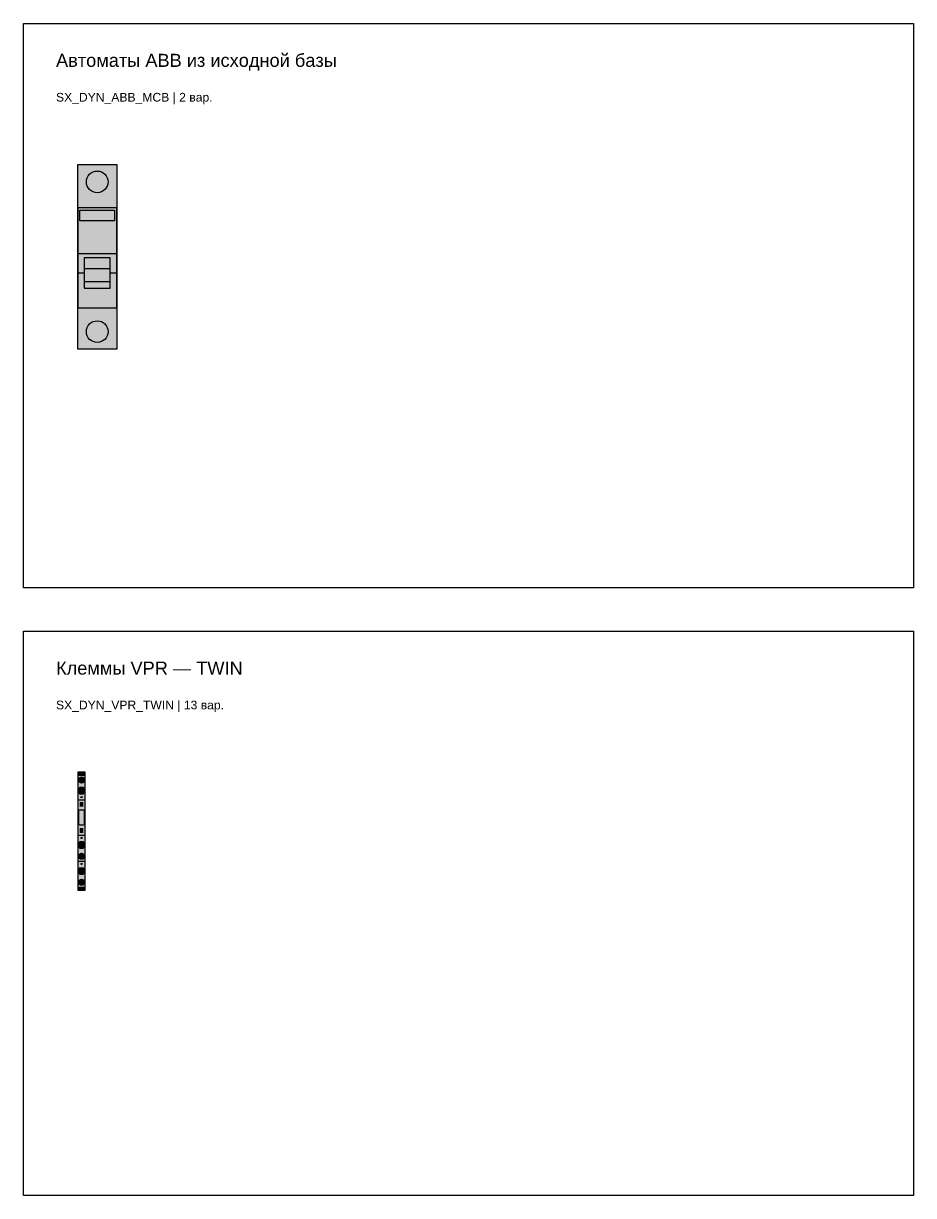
# Model space of a CAD drawing. Header units: millimetres. Extents: x 27500 to 33280, y -10980 to 420.
# Drawn here: x 28360 to 28770, y -240 to 300 of the extents above; entities that cross this region are included whole.
import ezdxf

# ---------------------------------------------------------------- set-up
doc = ezdxf.new("R2010")
doc.units = ezdxf.units.MM
doc.linetypes.add('L000000000000000000', pattern=[0])
doc.styles.get("Standard").update_dxf_attribs({"font": 'arial.ttf'})
doc.styles.add('SX_DYNAMIC_ARIAL', font='arial.ttf')

# ---------------------------------------------------------------- blocks, each defined once
blk = doc.blocks.new('SX_DYN_ABB_MCB_G001')
at = {"true_color": 0xffffff}
blk.add_hatch(color=7, dxfattribs=at).paths.add_polyline_path([(0, -19), (0, 66), (18, 66), (18, -19)])
at = {"color": 7, "linetype": 'L000000000000000000'}
for p, q in [((0, 25), (18, 25)), ((15, 18), (3, 18)), ((3, 16), (0, 16)), ((18, 16), (15, 16))]:
    blk.add_line(p, q, dxfattribs=at)
at = {"color": 7, "linetype": 'Continuous'}
for points in [[(0, -19), (0, 66), (18, 66), (18, -19)], [(18, 0), (18, 46), (0, 46), (0, 0)], [(1, 40), (1, 45), (17, 45), (17, 40)]]:
    blk.add_lwpolyline(points, close=True, dxfattribs=at)
at = {"color": 7, "linetype": 'L000000000000000000'}
for points in [[(15, 9), (15, 23), (3, 23), (3, 9)], [(15, 9), (15, 12), (3, 12), (3, 9)]]:
    blk.add_lwpolyline(points, close=True, dxfattribs=at)
at = {"color": 7, "linetype": 'Continuous'}
for centre in [(9, 58), (9, -11)]:
    blk.add_circle(centre, 5, dxfattribs=at)
at = {"color": 1, "linetype": 'Continuous'}
blk.add_solid([(1, 40), (1, 45), (17, 40), (17, 45)], dxfattribs=at)
at = {"color": 7, "linetype": 'L000000000000000000'}
blk.add_solid([(15, 9), (15, 12), (3, 9), (3, 12)], dxfattribs=at)
blk = doc.blocks.new('*U462')
blk.add_blockref('SX_DYN_ABB_MCB_G001', (0, 0))
at = {"flags": 1}
for tag in ['WIDTH_MM', 'SOURCE_BLOCK', 'MODEL', 'HEIGHT_MM']:
    blk.add_attdef(tag, (0, 0), '', height=1, dxfattribs=at)
blk = doc.blocks.new('SX_DYN_VPR_TWIN_G001')
at = {"true_color": 0x82817d}
blk.add_hatch(color=8, dxfattribs=at).paths.add_polyline_path([(0, -27.15), (3.5, -27.15), (3.5, 27.15), (0, 27.15)])
at = {"true_color": 0x72706d}
for points in [[(0, 25.75), (3.5, 25.75), (3.5, 27.15), (0, 27.15)], [(0, -27.15), (3.5, -27.15), (3.5, -25.75), (0, -25.75)]]:
    blk.add_hatch(color=8, dxfattribs=at).paths.add_polyline_path(points)
at = {"true_color": 0x989692}
for points in [[(0, 14.45), (3.5, 14.45), (3.5, 25.75), (0, 25.75)], [(0, -25.75), (3.5, -25.75), (3.5, -1.75), (0, -1.75)]]:
    blk.add_hatch(color=252, dxfattribs=at).paths.add_polyline_path(points)
at = {"true_color": 0x706f6c}
h = blk.add_hatch(color=8, dxfattribs=at)
edge = h.paths.add_edge_path()
edge.add_arc((1.75, 23.559), 1.4, 0, 360)
at = {"true_color": 0x4f4e4b}
h = blk.add_hatch(color=251, dxfattribs=at)
edge = h.paths.add_edge_path()
edge.add_arc((1.75, 23.363), 1.036, 0, 360)
at = {"true_color": 0x2d2d2b}
h = blk.add_hatch(color=250, dxfattribs=at)
edge = h.paths.add_edge_path()
edge.add_arc((1.75, 23.195), 0.588, 0, 360)
at = {"true_color": 0xe46f30}
for points in [[(0.9254, 17.3), (2.5746, 17.3, 0.41421356), (2.835, 17.5604), (2.835, 19.8396, 0.41421356), (2.5746, 20.1), (0.9254, 20.1, 0.41421356), (0.665, 19.8396), (0.665, 17.5604, 0.41421356)], [(0.9254, -7.75), (2.5746, -7.75, 0.41421356), (2.835, -7.4896), (2.835, -5.2104, 0.41421356), (2.5746, -4.95), (0.9254, -4.95, 0.41421356), (0.665, -5.2104), (0.665, -7.4896, 0.41421356)], [(0.9254, -19.75), (2.5746, -19.75, 0.41421356), (2.835, -19.4896), (2.835, -17.2104, 0.41421356), (2.5746, -16.95), (0.9254, -16.95, 0.41421356), (0.665, -17.2104), (0.665, -19.4896, 0.41421356)]]:
    blk.add_hatch(color=32, dxfattribs=at).paths.add_polyline_path(points)
at = {"true_color": 0x723718}
for points in [[(0.665, 18.168), (2.835, 18.896), (2.835, 19.232), (0.665, 18.504)], [(0.665, -6.882), (2.835, -6.154), (2.835, -5.818), (0.665, -6.546)], [(0.665, -18.882), (2.835, -18.154), (2.835, -17.818), (0.665, -18.546)]]:
    blk.add_hatch(color=36, dxfattribs=at).paths.add_polyline_path(points)
at = {"true_color": 0x343437}
for points in [[(0.875, 11.25), (2.625, 11.25), (2.625, 13.45), (0.875, 13.45)], [(0.875, -0.75), (2.625, -0.75), (2.625, 1.45), (0.875, 1.45)]]:
    blk.add_hatch(color=250, dxfattribs=at).paths.add_polyline_path(points)
at = {"true_color": 0x3f3f3d}
for points in [[(1.574, 15.238), (1.926, 15.238, 0.41421356), (2.38, 15.692), (2.38, 15.694, 0.41421356), (1.926, 16.148), (1.574, 16.148, 0.41421356), (1.12, 15.694), (1.12, 15.692, 0.41421356)], [(1.574, -3.525), (1.926, -3.525, 0.41421356), (2.38, -3.071), (2.38, -3.069, 0.41421356), (1.926, -2.615), (1.574, -2.615, 0.41421356), (1.12, -3.069), (1.12, -3.071, 0.41421356)], [(1.574, -15.525), (1.926, -15.525, 0.41421356), (2.38, -15.071), (2.38, -15.069, 0.41421356), (1.926, -14.615), (1.574, -14.615, 0.41421356), (1.12, -15.069), (1.12, -15.071, 0.41421356)]]:
    blk.add_hatch(color=250, dxfattribs=at).paths.add_polyline_path(points)
at = {"true_color": 0xa4a29d}
blk.add_hatch(color=253, dxfattribs=at).paths.add_polyline_path([(0.785, 2.948), (2.715, 2.948, 0.41421356), (3.115, 3.348), (3.115, 9.352, 0.41421356), (2.715, 9.752), (0.785, 9.752, 0.41421356), (0.385, 9.352), (0.385, 3.348, 0.41421356)])
at = {"true_color": 0x706f6c}
h = blk.add_hatch(color=8, dxfattribs=at)
edge = h.paths.add_edge_path()
edge.add_arc((1.75, -11.51), 1.4, 0, 360)
at = {"true_color": 0x4f4e4b}
h = blk.add_hatch(color=251, dxfattribs=at)
edge = h.paths.add_edge_path()
edge.add_arc((1.75, -11.314), 1.036, 0, 360)
at = {"true_color": 0x2d2d2b}
h = blk.add_hatch(color=250, dxfattribs=at)
edge = h.paths.add_edge_path()
edge.add_arc((1.75, -11.146), 0.588, 0, 360)
at = {"true_color": 0x706f6c}
h = blk.add_hatch(color=8, dxfattribs=at)
edge = h.paths.add_edge_path()
edge.add_arc((1.75, -23.51), 1.4, 0, 360)
at = {"true_color": 0x4f4e4b}
h = blk.add_hatch(color=251, dxfattribs=at)
edge = h.paths.add_edge_path()
edge.add_arc((1.75, -23.314), 1.036, 0, 360)
at = {"true_color": 0x2d2d2b}
h = blk.add_hatch(color=250, dxfattribs=at)
edge = h.paths.add_edge_path()
edge.add_arc((1.75, -23.146), 0.588, 0, 360)
at = {"color": 253, "true_color": 0xaaa8a3}
blk.add_line((0.25, -27.15), (0.25, 27.15), dxfattribs=at)
at = {"color": 251, "true_color": 0x5b5a57}
for p, q in [((0, 25.75), (3.5, 25.75)), ((0, 14.45), (3.5, 14.45)), ((0, -1.75), (3.5, -1.75)), ((0, -13.75), (3.5, -13.75)), ((0, -25.75), (3.5, -25.75))]:
    blk.add_line(p, q, dxfattribs=at)
blk.add_lwpolyline([(0, -27.15), (3.5, -27.15), (3.5, 27.15), (0, 27.15)], close=True)
at = {"color": 34, "true_color": 0x8d441d}
for points in [[(0.9254, 17.3), (2.5746, 17.3, 0.41421356), (2.835, 17.5604), (2.835, 19.8396, 0.41421356), (2.5746, 20.1), (0.9254, 20.1, 0.41421356), (0.665, 19.8396), (0.665, 17.5604, 0.41421356)], [(0.9254, -7.75), (2.5746, -7.75, 0.41421356), (2.835, -7.4896), (2.835, -5.2104, 0.41421356), (2.5746, -4.95), (0.9254, -4.95, 0.41421356), (0.665, -5.2104), (0.665, -7.4896, 0.41421356)], [(0.9254, -19.75), (2.5746, -19.75, 0.41421356), (2.835, -19.4896), (2.835, -17.2104, 0.41421356), (2.5746, -16.95), (0.9254, -16.95, 0.41421356), (0.665, -17.2104), (0.665, -19.4896, 0.41421356)]]:
    blk.add_lwpolyline(points, format="xyb", close=True, dxfattribs=at)
at = {"color": 251, "true_color": 0x5b5a57}
blk.add_lwpolyline([(0.785, 2.948), (2.715, 2.948, 0.41421356), (3.115, 3.348), (3.115, 9.352, 0.41421356), (2.715, 9.752), (0.785, 9.752, 0.41421356), (0.385, 9.352), (0.385, 3.348, 0.41421356)], format="xyb", close=True, dxfattribs=at)
at = {"color": 251, "true_color": 0x535250}
for centre in [(1.75, 23.559), (1.75, -11.51), (1.75, -23.51)]:
    blk.add_circle(centre, 1.4, dxfattribs=at)
blk = doc.blocks.new('*U469')
blk.add_blockref('SX_DYN_VPR_TWIN_G001', (0, 0))
at = {"flags": 1}
for tag in ['WIDTH_MM', 'SOURCE_BLOCK', 'MODEL', 'HEIGHT_MM']:
    blk.add_attdef(tag, (0, 0), '', height=1, dxfattribs=at)

msp = doc.modelspace()

# ---------------------------------------------------------------- linework, layer by layer
at = {"color": 8}
for points in [[(28360, 300), (28770, 300), (28770, 40), (28360, 40)], [(28360, 20), (28770, 20), (28770, -240), (28360, -240)]]:
    msp.add_lwpolyline(points, close=True, dxfattribs=at)

# ---------------------------------------------------------------- block references
for name, p in [('*U462', (28385, 169)), ('*U469', (28385, -72.15))]:
    msp.add_blockref(name, p)

# ---------------------------------------------------------------- texts
at = {"color": 7, "style": 'SX_DYNAMIC_ARIAL'}
for s, height, p in [('Автоматы ABB из исходной базы', 6, (28375, 280)), ('SX_DYN_ABB_MCB | 2 вар.', 4, (28375, 264)), ('Клеммы VPR — TWIN', 6, (28375, 0)), ('SX_DYN_VPR_TWIN | 13 вар.', 4, (28375, -16))]:
    msp.add_text(s, height=height, dxfattribs=at).set_placement(p)

doc.saveas('drawing.dxf')
